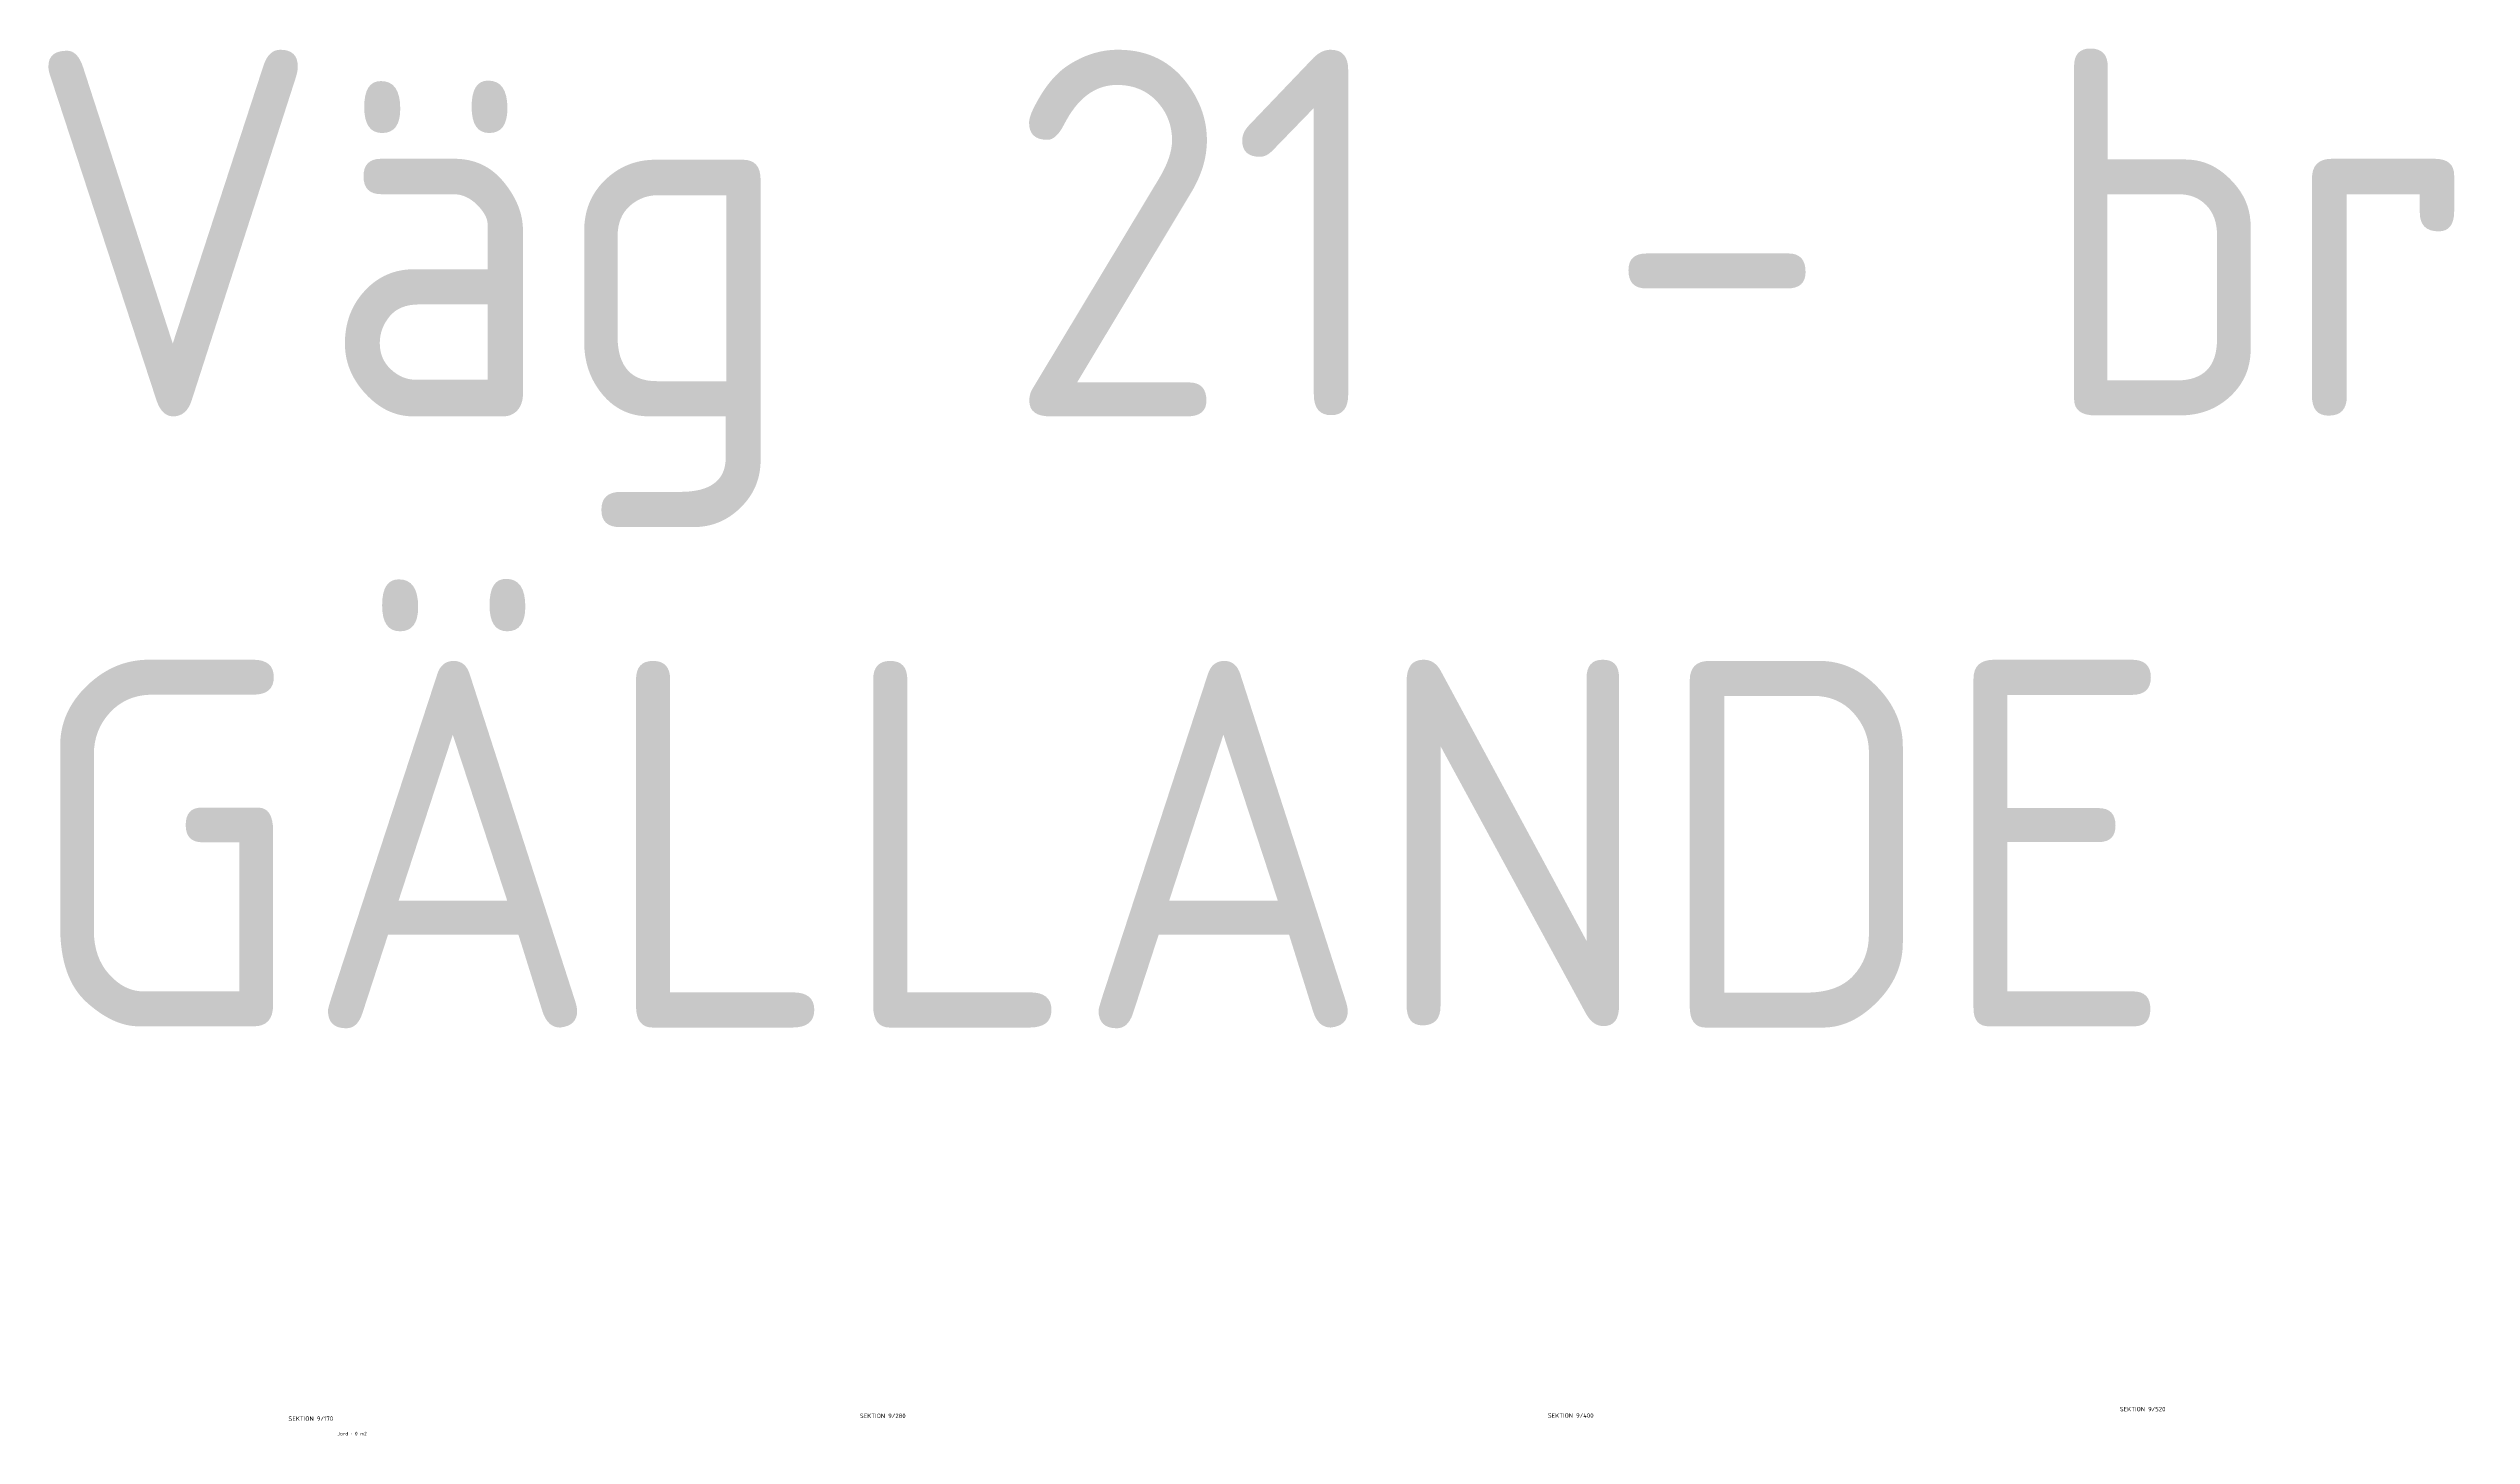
# Model space of a CAD drawing. Header units: metres. Extents: x 164066 to 165347, y 6228109 to 6230364.
# Drawn here: x 164067.6 to 164232.8, y 6229919.7 to 6230014.2 of the extents above; entities that cross this region are included whole.
import ezdxf
from ezdxf.enums import TextEntityAlignment as Align

# ---------------------------------------------------------------- set-up
doc = ezdxf.new("R2010")
doc.units = ezdxf.units.M
doc.header["$LTSCALE"] = 0.1
doc.layers.get('DEFPOINTS').update_dxf_attribs({"color": 5})
doc.layers.add('M-378BT', color=4, linetype='Continuous')
doc.layers.add('M-378CT', color=4, linetype='Continuous')
doc.styles.add('ISO-Anno-50', font='iso.shx', dxfattribs={"height": 5})
doc.styles.add('P_ISO_25', font='ISO', dxfattribs={"height": 2.5})
doc.styles.add('P_ISO_30', font='ISO', dxfattribs={"height": 3})

msp = doc.modelspace()

# ---------------------------------------------------------------- texts
at = {"layer": 'DEFPOINTS', "color": 7, "insert": (164065.94, 6230014.15), "char_height": 25, "width": 514.2857, "attachment_point": 1, "style": 'ISO-Anno-50'}
msp.add_mtext('Väg 21 - bredning\\PGÄLLANDE', dxfattribs=at)
at = {"layer": 'M-378BT', "style": 'P_ISO_30'}
for s, p in [('SEKTION 9/170', (164085.44, 6229920.66)), ('SEKTION 9/280', (164124.44, 6229920.85)), ('SEKTION 9/400', (164171.35, 6229920.87)), ('SEKTION 9/520', (164210.35, 6229921.31))]:
    msp.add_text(s, height=0.3, dxfattribs=at).set_placement(p, align=Align.CENTER)
at = {"layer": 'M-378CT', "style": 'P_ISO_25'}
msp.add_text('Jord : ', height=0.25, dxfattribs=at).set_placement((164088.44, 6229919.66), align=Align.RIGHT)
msp.add_text('0 m2', height=0.25, dxfattribs=at).set_placement((164088.44, 6229919.66))

doc.saveas('drawing.dxf')
